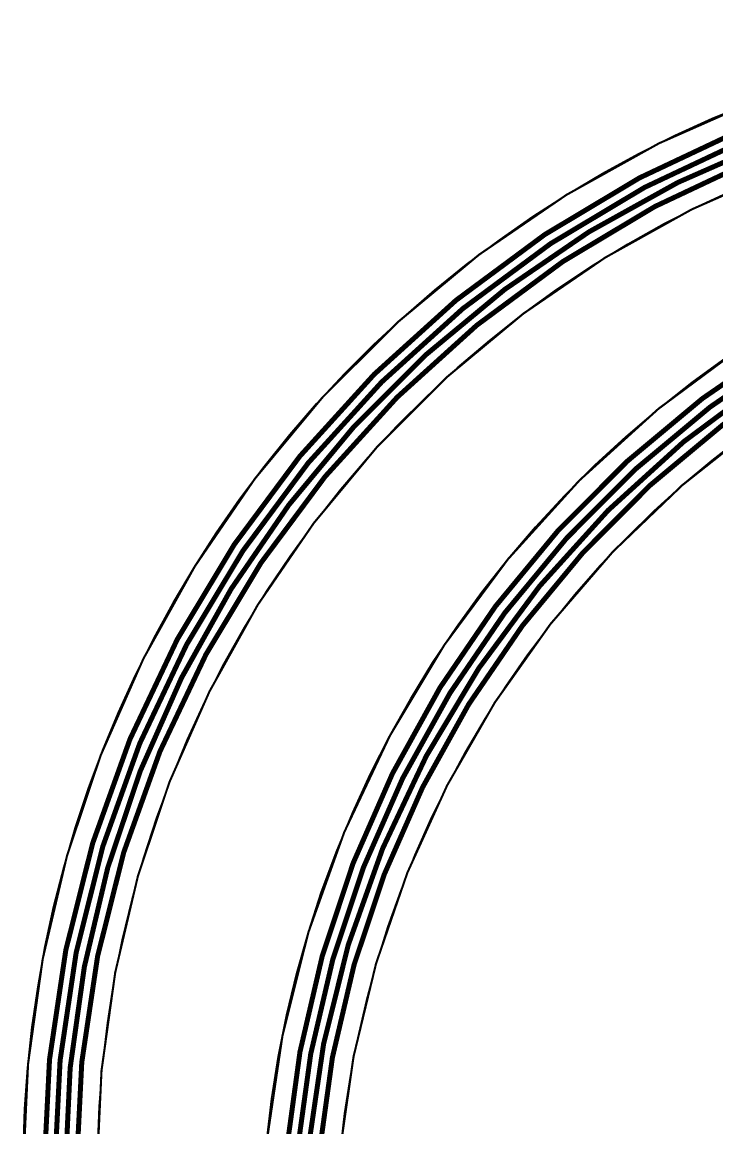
# Model space of a CAD drawing. Header units: inches. Extents: x -4.2 to 12.6, y -6.1 to 3.
# Drawn here: x -3.554 to -1.896, y -2.909 to -0.27 of the extents above; entities that cross this region are included whole.
import ezdxf

# ---------------------------------------------------------------- set-up
doc = ezdxf.new("R2010")
doc.units = ezdxf.units.IN
doc.header["$MEASUREMENT"] = 0
for name, color, linetype in [('Board Outline', 216, 'Continuous'), ('Flex_Ribbon Bottom Coverlay -Flex_Ribbon)', 7, 'Continuous'), ('Flex_Ribbon Top Coverlay -Flex_Ribbon)', 7, 'Continuous'), ('Top Layer', 1, 'Continuous')]:
    doc.layers.add(name, color=color, linetype=linetype)

msp = doc.modelspace()

# ---------------------------------------------------------------- linework, layer by layer
at = {"layer": 'Board Outline'}
for points in [[(-3.551126, -3.0092175, 0.005, 0.005, -0.4142195751567328), (-0.8140922, -0.2722399, 0.005, 0.005, 0)], [(-3.3751418, -3.0092175, 0.005, 0.005, -0.4142199883427267), (-0.8140922, -0.4482241, 0.005, 0.005, 0)], [(-2.9821496, -3.1944692, 0.005, 0.005, -0.4142090794588383), (-0.3928977, -0.6051777, 0.005, 0.005, 0)], [(-2.8061654, -3.1944692, 0.005, 0.005, -0.3988783474049679), (-0.5198361, -0.7845047, 0.005, 0.005, 0)]]:
    msp.add_lwpolyline(points, format="xyseb", dxfattribs=at)
at = {"layer": 'Flex_Ribbon Bottom Coverlay -Flex_Ribbon)'}
for p, q in [((-1.9068989, -0.4993689), (-1.816597, -0.4619562)), ((-1.9958076, -0.5399818), (-1.9068989, -0.4993689)), ((-2.0832097, -0.5837429), (-1.9958076, -0.5399818)), ((-2.1689937, -0.6305965), (-2.0832097, -0.5837429)), ((-2.2530504, -0.6804828), (-2.1689937, -0.6305965)), ((-2.3352723, -0.7333383), (-2.2530504, -0.6804828)), ((-1.8404258, -0.6628516), (-1.9317538, -0.7049526)), ((-1.9317538, -0.7049526), (-2.0213584, -0.7506067)), ((-2.4155549, -0.7890956), (-2.3352723, -0.7333383)), ((-2.0213584, -0.7506067), (-2.1091015, -0.7997435)), ((-2.4937957, -0.8476835), (-2.4155549, -0.7890956)), ((-2.1091015, -0.7997435), (-2.1948479, -0.8522873)), ((-2.5698949, -0.9090273), (-2.4937957, -0.8476835)), ((-2.1948479, -0.8522873), (-2.2784653, -0.908157)), ((-2.6437555, -0.973049), (-2.5698949, -0.9090273)), ((-2.2784653, -0.908157), (-2.3598247, -0.9672664)), ((-2.7152834, -1.0396667), (-2.6437555, -0.973049)), ((-2.3598247, -0.9672664), (-2.4388007, -1.0295245)), ((-2.7843873, -1.1087956), (-2.7152834, -1.0396667)), ((-2.4388007, -1.0295245), (-2.5152716, -1.0948352)), ((-1.9559615, -1.1295886), (-1.8736903, -1.0698139)), ((-2.5152716, -1.0948352), (-2.5891194, -1.1630979)), ((-2.8509791, -1.1803476), (-2.7843873, -1.1087956)), ((-2.0358225, -1.192547), (-1.9559615, -1.1295886)), ((-2.914974, -1.2542314), (-2.8509791, -1.1803476)), ((-2.5891194, -1.1630979), (-2.6602303, -1.2342072)), ((-2.1131502, -1.2585923), (-2.0358225, -1.192547)), ((-2.6602303, -1.2342072), (-2.7284945, -1.3080535)), ((-2.9762903, -1.3303528), (-2.914974, -1.2542314)), ((-2.1878254, -1.3276224), (-2.1131502, -1.2585923)), ((-1.8358653, -1.2601023), (-1.9082252, -1.3162499)), ((-2.7284945, -1.3080535), (-2.7938069, -1.3845229)), ((-1.9082252, -1.3162499), (-1.9784025, -1.3751028)), ((-3.0348499, -1.4086148), (-2.9762903, -1.3303528)), ((-2.2597329, -1.3995311), (-2.1878254, -1.3276224)), ((-2.7938069, -1.3845229), (-2.8560668, -1.4634976)), ((-1.9784025, -1.3751028), (-2.0462962, -1.4365761)), ((-3.0905781, -1.4889175), (-3.0348499, -1.4086148)), ((-2.3287619, -1.4742073), (-2.2597329, -1.3995311)), ((-2.0462962, -1.4365761), (-2.1118083, -1.5005814)), ((-2.8560668, -1.4634976), (-2.915178, -1.5448557)), ((-2.3948059, -1.551536), (-2.3287619, -1.4742073)), ((-3.1434039, -1.5711586), (-3.0905781, -1.4889175)), ((-2.1118083, -1.5005814), (-2.1748446, -1.5670265)), ((-2.915178, -1.5448557), (-2.9710495, -1.6284719)), ((-2.4577631, -1.631398), (-2.3948059, -1.551536)), ((-3.1932598, -1.6552333), (-3.1434039, -1.5711586)), ((-2.1748446, -1.5670265), (-2.2353143, -1.6358156)), ((-2.9710495, -1.6284719), (-3.0235952, -1.7142171)), ((-2.5175365, -1.7136701), (-2.4577631, -1.631398)), ((-2.2353143, -1.6358156), (-2.2931302, -1.7068496)), ((-3.2400823, -1.7410342), (-3.1932598, -1.6552333)), ((-3.0235952, -1.7142171), (-3.0727339, -1.8019592)), ((-2.5740338, -1.7982254), (-2.5175365, -1.7136701)), ((-2.2931302, -1.7068496), (-2.3482091, -1.7800263)), ((-3.2838118, -1.8284522), (-3.2400823, -1.7410342)), ((-2.3482091, -1.7800263), (-2.4004717, -1.8552403)), ((-3.0727339, -1.8019592), (-3.11839, -1.8915628)), ((-2.627168, -1.8849335), (-2.5740338, -1.7982254)), ((-3.3243924, -1.9173756), (-3.2838118, -1.8284522)), ((-2.4004717, -1.8552403), (-2.4498427, -1.9323832)), ((-3.11839, -1.8915628), (-3.160493, -1.9828898)), ((-2.676857, -1.9736609), (-2.627168, -1.8849335)), ((-3.3617725, -2.0076911), (-3.3243924, -1.9173756)), ((-2.4498427, -1.9323832), (-2.4962509, -2.0113439)), ((-2.7230244, -2.0642706), (-2.676857, -1.9736609)), ((-3.160493, -1.9828898), (-3.198978, -2.0757994)), ((-3.3959044, -2.0992835), (-3.3617725, -2.0076911)), ((-2.4962509, -2.0113439), (-2.5396295, -2.0920087)), ((-3.198978, -2.0757994), (-3.2337857, -2.1701483)), ((-2.7655989, -2.1566229), (-2.7230244, -2.0642706)), ((-3.4267445, -2.1920361), (-3.3959044, -2.0992835)), ((-2.5396295, -2.0920087), (-2.5799162, -2.1742615)), ((-2.8045149, -2.2505755), (-2.7655989, -2.1566229)), ((-3.2337857, -2.1701483), (-3.2648623, -2.265791)), ((-2.5799162, -2.1742615), (-2.6170527, -2.2579836)), ((-3.4542535, -2.2858306), (-3.4267445, -2.1920361)), ((-3.2648623, -2.265791), (-3.2921601, -2.36258)), ((-2.8397124, -2.3459835), (-2.8045149, -2.2505755)), ((-2.6170527, -2.2579836), (-2.6509857, -2.3430546)), ((-3.4783964, -2.3805475), (-3.4542535, -2.2858306)), ((-2.871137, -2.4426998), (-2.8397124, -2.3459835)), ((-2.6509857, -2.3430546), (-2.6816662, -2.4293519)), ((-3.2921601, -2.36258), (-3.3156368, -2.4603661)), ((-3.4991423, -2.4760659), (-3.4783964, -2.3805475)), ((-2.8987404, -2.5405752), (-2.871137, -2.4426998)), ((-2.6816662, -2.4293519), (-2.7090501, -2.5167512)), ((-3.5164649, -2.5722641), (-3.4991423, -2.4760659)), ((-3.3156368, -2.4603661), (-3.3352563, -2.5589986)), ((-2.7090501, -2.5167512), (-2.733098, -2.6051267)), ((-3.3352563, -2.5589986), (-3.3509883, -2.6583253)), ((-2.9224799, -2.6394589), (-2.8987404, -2.5405752)), ((-3.530342, -2.6690194), (-3.5164649, -2.5722641)), ((-2.733098, -2.6051267), (-2.7537751, -2.694351)), ((-2.9423191, -2.7391983), (-2.9224799, -2.6394589)), ((-3.3509883, -2.6583253), (-3.3628086, -2.758193)), ((-3.540756, -2.7662084), (-3.530342, -2.6690194)), ((-2.7537751, -2.694351), (-2.7710517, -2.7842956)), ((-2.9582272, -2.8396397), (-2.9423191, -2.7391983)), ((-3.5476935, -2.8637073), (-3.540756, -2.7662084)), ((-3.3628086, -2.758193), (-3.370699, -2.8584478)), ((-2.7710517, -2.7842956), (-2.784903, -2.874831)), ((-2.9701798, -2.9406282), (-2.9582272, -2.8396397)), ((-3.5511458, -2.9613917), (-3.5476935, -2.8637073)), ((-3.370699, -2.8584478), (-3.3746472, -2.9589351)), ((-2.784903, -2.874831), (-2.795309, -2.9658268))]:
    msp.add_line(p, q, dxfattribs=at)
at = {"layer": 'Flex_Ribbon Top Coverlay -Flex_Ribbon)'}
for p, q in [((-1.9068989, -0.4993689), (-1.816597, -0.4619562)), ((-1.9958076, -0.5399818), (-1.9068989, -0.4993689)), ((-2.0832097, -0.5837429), (-1.9958076, -0.5399818)), ((-2.1689937, -0.6305965), (-2.0832097, -0.5837429)), ((-2.2530504, -0.6804828), (-2.1689937, -0.6305965)), ((-2.3352723, -0.7333383), (-2.2530504, -0.6804828)), ((-1.8404258, -0.6628516), (-1.9317538, -0.7049526)), ((-1.9317538, -0.7049526), (-2.0213584, -0.7506067)), ((-2.4155549, -0.7890956), (-2.3352723, -0.7333383)), ((-2.0213584, -0.7506067), (-2.1091015, -0.7997435)), ((-2.4937957, -0.8476835), (-2.4155549, -0.7890956)), ((-2.1091015, -0.7997435), (-2.1948479, -0.8522873)), ((-2.5698949, -0.9090273), (-2.4937957, -0.8476835)), ((-2.1948479, -0.8522873), (-2.2784653, -0.908157)), ((-2.6437555, -0.973049), (-2.5698949, -0.9090273)), ((-2.2784653, -0.908157), (-2.3598247, -0.9672664)), ((-2.7152834, -1.0396667), (-2.6437555, -0.973049)), ((-2.3598247, -0.9672664), (-2.4388007, -1.0295245)), ((-2.7843873, -1.1087956), (-2.7152834, -1.0396667)), ((-2.4388007, -1.0295245), (-2.5152716, -1.0948352)), ((-1.9559615, -1.1295886), (-1.8736903, -1.0698139)), ((-2.5152716, -1.0948352), (-2.5891194, -1.1630979)), ((-2.8509791, -1.1803476), (-2.7843873, -1.1087956)), ((-2.0358225, -1.192547), (-1.9559615, -1.1295886)), ((-2.914974, -1.2542314), (-2.8509791, -1.1803476)), ((-2.5891194, -1.1630979), (-2.6602303, -1.2342072)), ((-2.1131502, -1.2585923), (-2.0358225, -1.192547)), ((-2.6602303, -1.2342072), (-2.7284945, -1.3080535)), ((-2.9762903, -1.3303528), (-2.914974, -1.2542314)), ((-2.1878254, -1.3276224), (-2.1131502, -1.2585923)), ((-1.8358653, -1.2601023), (-1.9082252, -1.3162499)), ((-2.7284945, -1.3080535), (-2.7938069, -1.3845229)), ((-1.9082252, -1.3162499), (-1.9784025, -1.3751028)), ((-3.0348499, -1.4086148), (-2.9762903, -1.3303528)), ((-2.2597329, -1.3995311), (-2.1878254, -1.3276224)), ((-2.7938069, -1.3845229), (-2.8560668, -1.4634976)), ((-1.9784025, -1.3751028), (-2.0462962, -1.4365761)), ((-3.0905781, -1.4889175), (-3.0348499, -1.4086148)), ((-2.3287619, -1.4742073), (-2.2597329, -1.3995311)), ((-2.0462962, -1.4365761), (-2.1118083, -1.5005814)), ((-2.8560668, -1.4634976), (-2.915178, -1.5448557)), ((-2.3948059, -1.551536), (-2.3287619, -1.4742073)), ((-3.1434039, -1.5711586), (-3.0905781, -1.4889175)), ((-2.1118083, -1.5005814), (-2.1748446, -1.5670265)), ((-2.915178, -1.5448557), (-2.9710495, -1.6284719)), ((-2.4577631, -1.631398), (-2.3948059, -1.551536)), ((-3.1932598, -1.6552333), (-3.1434039, -1.5711586)), ((-2.1748446, -1.5670265), (-2.2353143, -1.6358156)), ((-2.9710495, -1.6284719), (-3.0235952, -1.7142171)), ((-2.5175365, -1.7136701), (-2.4577631, -1.631398)), ((-2.2353143, -1.6358156), (-2.2931302, -1.7068496)), ((-3.2400823, -1.7410342), (-3.1932598, -1.6552333)), ((-3.0235952, -1.7142171), (-3.0727339, -1.8019592)), ((-2.5740338, -1.7982254), (-2.5175365, -1.7136701)), ((-2.2931302, -1.7068496), (-2.3482091, -1.7800263)), ((-3.2838118, -1.8284522), (-3.2400823, -1.7410342)), ((-2.3482091, -1.7800263), (-2.4004717, -1.8552403)), ((-3.0727339, -1.8019592), (-3.11839, -1.8915628)), ((-2.627168, -1.8849335), (-2.5740338, -1.7982254)), ((-3.3243924, -1.9173756), (-3.2838118, -1.8284522)), ((-2.4004717, -1.8552403), (-2.4498427, -1.9323832)), ((-3.11839, -1.8915628), (-3.160493, -1.9828898)), ((-2.676857, -1.9736609), (-2.627168, -1.8849335)), ((-3.3617725, -2.0076911), (-3.3243924, -1.9173756)), ((-2.4498427, -1.9323832), (-2.4962509, -2.0113439)), ((-2.7230244, -2.0642706), (-2.676857, -1.9736609)), ((-3.160493, -1.9828898), (-3.198978, -2.0757994)), ((-3.3959044, -2.0992835), (-3.3617725, -2.0076911)), ((-2.4962509, -2.0113439), (-2.5396295, -2.0920087)), ((-3.198978, -2.0757994), (-3.2337857, -2.1701483)), ((-2.7655989, -2.1566229), (-2.7230244, -2.0642706)), ((-3.4267445, -2.1920361), (-3.3959044, -2.0992835)), ((-2.5396295, -2.0920087), (-2.5799162, -2.1742615)), ((-2.8045149, -2.2505755), (-2.7655989, -2.1566229)), ((-3.2337857, -2.1701483), (-3.2648623, -2.265791)), ((-2.5799162, -2.1742615), (-2.6170527, -2.2579836)), ((-3.4542535, -2.2858306), (-3.4267445, -2.1920361)), ((-3.2648623, -2.265791), (-3.2921601, -2.36258)), ((-2.8397124, -2.3459835), (-2.8045149, -2.2505755)), ((-2.6170527, -2.2579836), (-2.6509857, -2.3430546)), ((-3.4783964, -2.3805475), (-3.4542535, -2.2858306)), ((-2.871137, -2.4426998), (-2.8397124, -2.3459835)), ((-2.6509857, -2.3430546), (-2.6816662, -2.4293519)), ((-3.2921601, -2.36258), (-3.3156368, -2.4603661)), ((-3.4991423, -2.4760659), (-3.4783964, -2.3805475)), ((-2.8987404, -2.5405752), (-2.871137, -2.4426998)), ((-2.6816662, -2.4293519), (-2.7090501, -2.5167512)), ((-3.5164649, -2.5722641), (-3.4991423, -2.4760659)), ((-3.3156368, -2.4603661), (-3.3352563, -2.5589986)), ((-2.7090501, -2.5167512), (-2.733098, -2.6051267)), ((-3.3352563, -2.5589986), (-3.3509883, -2.6583253)), ((-2.9224799, -2.6394589), (-2.8987404, -2.5405752)), ((-3.530342, -2.6690194), (-3.5164649, -2.5722641)), ((-2.733098, -2.6051267), (-2.7537751, -2.694351)), ((-2.9423191, -2.7391983), (-2.9224799, -2.6394589)), ((-3.3509883, -2.6583253), (-3.3628086, -2.758193)), ((-3.540756, -2.7662084), (-3.530342, -2.6690194)), ((-2.7537751, -2.694351), (-2.7710517, -2.7842956)), ((-2.9582272, -2.8396397), (-2.9423191, -2.7391983)), ((-3.5476935, -2.8637073), (-3.540756, -2.7662084)), ((-3.3628086, -2.758193), (-3.370699, -2.8584478)), ((-2.7710517, -2.7842956), (-2.784903, -2.874831)), ((-2.9701798, -2.9406282), (-2.9582272, -2.8396397)), ((-3.5511458, -2.9613917), (-3.5476935, -2.8637073)), ((-3.370699, -2.8584478), (-3.3746472, -2.9589351)), ((-2.784903, -2.874831), (-2.795309, -2.9658268))]:
    msp.add_line(p, q, dxfattribs=at)
at = {"layer": 'Top Layer'}
for points in [[(-3.5013209, -3.0091728, 0.012, 0.012, -0.4142135187483292), (-0.8142456, -0.3251135, 0.012, 0.012, 0)], [(-3.4760404, -3.0091133, 0.012, 0.012, -0.4142135513537978), (-0.8142452, -0.3511134, 0.012, 0.012, 0)], [(-3.4504499, -3.0091133, 0.012, 0.012, -0.4142135734834937), (-0.8142452, -0.3771133, 0.012, 0.012, 0)], [(-3.4240733, -3.0083286, 0.012, 0.012, -0.414213528685171), (-0.8142454, -0.4031134, 0.012, 0.012, 0)], [(-2.9324571, -3.1939096, 0.012, 0.012, -0.4146561638484494), (-0.4033223, -0.653362, 0.012, 0.012, 0)], [(-2.9070641, -3.1941133, 0.012, 0.012, -0.4142135623897687), (-0.3992452, -0.6791134, 0.012, 0.012, 0)], [(-2.8814735, -3.1936967, 0.012, 0.012, -0.4142135505909564), (-0.3982452, -0.7051133, 0.012, 0.012, 0)], [(-2.8544696, -3.1926963, 0.012, 0.012, -0.4142135742870353), (-0.3992452, -0.7311134, 0.012, 0.012, 0)]]:
    msp.add_lwpolyline(points, format="xyseb", dxfattribs=at)

doc.saveas('drawing.dxf')
